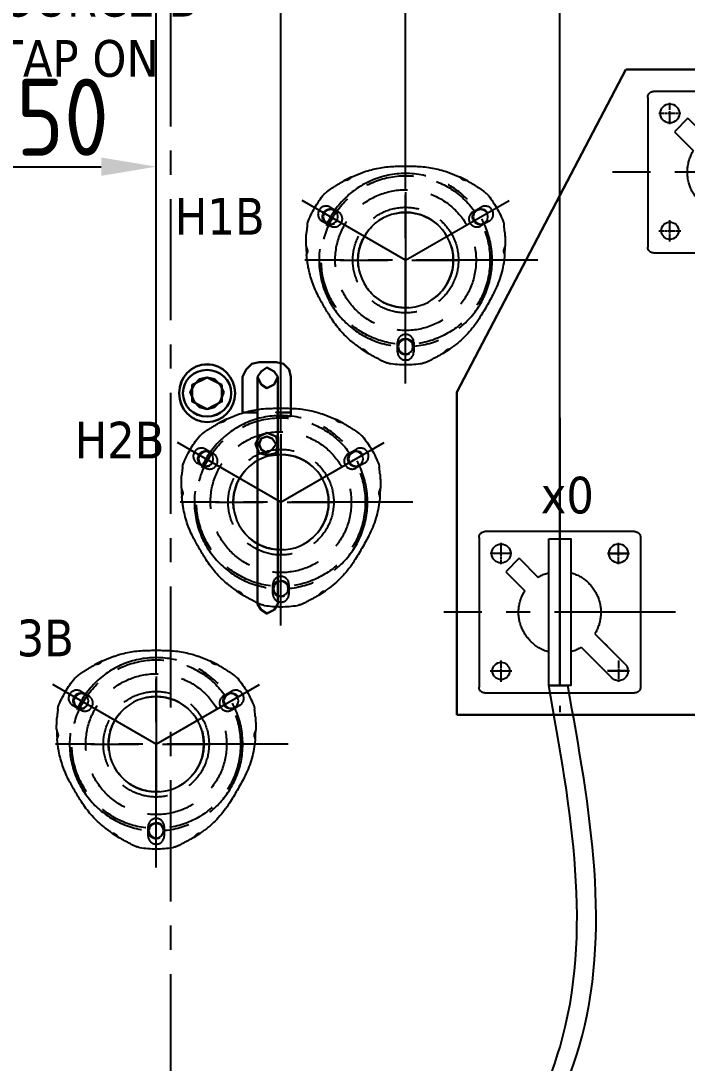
# Model space of a CAD drawing. Header units: millimetres. Extents: x 128333 to 138423, y -158939 to -152492.
# Drawn here: x 130343 to 130797, y -154949 to -154238 of the extents above; entities that cross this region are included whole.
import ezdxf

# ---------------------------------------------------------------- set-up
doc = ezdxf.new("R2010")
doc.units = ezdxf.units.MM
doc.header["$LTSCALE"] = 13
for name, pattern in [('CENTER', [50.8, 31.75, -6.35, 6.35, -6.35]), ('CENTERX2', [101.6, 63.5, -12.7, 12.7, -12.7]), ('DASHED', [0.75, 0.5, -0.25])]:
    doc.linetypes.add(name, pattern=pattern)
doc.layers.get('0').update_dxf_attribs({"color": 1, "linetype": 'CENTER'})
for name, color, linetype in [('1', 4, 'Continuous'), ('2细线层', 4, 'Continuous'), ('4虚线层', 6, 'DASHED'), ('粗实线', 4, 'Continuous')]:
    doc.layers.add(name, color=color, linetype=linetype)
doc.layers.add('标注、文本', color=3, linetype='Continuous', lineweight=25)
doc.styles.get("Standard").update_dxf_attribs({"font": 'gbenor.shx', "bigfont": 'gbcbig.shx'})
doc.styles.add('Tahoma$001', font='tahoma.ttf', dxfattribs={"height": 2.159784})
doc.dimstyles.new('郁文书', dxfattribs={"dimscale": 15, "dimtxt": 3.5, "dimasz": 2.5, "dimexe": 1.5, "dimexo": 0, "dimgap": 0.5, "dimtad": 1, "dimtoh": 1, "dimtxsty": 'Standard', "dimcen": 2.5, "dimclrd": 3, "dimclre": 3, "dimclrt": 2, "dimadec": 0, "dimazin": 0, "dimtfac": 1, "dimtmove": 0, "dimatfit": 2, "dimfxl": 1, "dimarcsym": 0})

# ---------------------------------------------------------------- blocks, each defined once
blk = doc.blocks.new('A$C712F3155')
at = {"layer": '1', "color": 1, "linetype": 'CENTERX2', "lineweight": -3, "ltscale": 0.1}
for p, q in [((90, 0), (90, 156.99)), ((90, 130.33), (90, 35.46)), ((90, 84.09), (19.54, 124.77)), ((90, 84.09), (160.46, 124.77)), ((0, 84.09), (158.71, 84.09))]:
    blk.add_line(p, q, dxfattribs=at)
blk.add_circle((90, 84.09), 59, dxfattribs=at)
at = {"layer": '2细线层'}
for centre in [(38.9, 113.59), (141.1, 113.59), (90, 25.09)]:
    blk.add_circle(centre, 5, dxfattribs=at)
at = {"layer": '标注、文本'}
for centre in [(38.9, 113.59), (141.1, 113.59), (90, 25.09)]:
    blk.add_arc(centre, 5.5, 242.67153, 150.00001, dxfattribs=at)
at = {"layer": '粗实线'}
blk.add_circle((90, 84.09), 32.5, dxfattribs=at)
blk = doc.blocks.new('A$C03F92070')
at = {"layer": '4虚线层', "ltscale": 5}
for p, q in [((67.85, 40.24), (67.85, 116.01)), ((16.36, 107.57), (21.99, 104.32)), ((113.71, 104.32), (119.34, 107.57)), ((16.49, 94.79), (10.86, 98.04)), ((124.84, 98.04), (119.21, 94.79)), ((23.33, 71.49), (112.37, 71.49)), ((62.35, 8.86), (62.35, 15.36)), ((73.35, 15.36), (73.35, 8.86))]:
    blk.add_line(p, q, dxfattribs=at)
for radius in [57.5, 48, 36, 32.5]:
    blk.add_circle((67.85, 71.49), radius, dxfattribs=at)
at = {"layer": '4虚线层', "ltscale": 5, "extrusion": (0, 0, -1)}
for centre, radius, start, end in [((-62.34, 65.41), 70, 71.02185, 87.94531), ((-67.85, -88.03), 223.54, 87.94531, 92.05469), ((-73.35, 65.41), 70, 92.05469, 108.97815), ((-68.85, 46.49), 90, 64.92451, 71.02185), ((-66.85, 46.49), 90, 108.97815, 115.07549), ((-68.85, 46.49), 90, 55.4521, 61.38179), ((-66.85, 46.49), 90, 118.61821, 124.5479), ((-67.85, 71.49), 71.5, 20.96454, 39.03546), ((-68.85, 46.49), 90, 51.08313, 52.23427), ((-66.85, 46.49), 90, 127.76573, 128.91687), ((-67.85, 71.49), 71.5, 140.96454, 159.03546), ((-90, 83.12), 90, 7.76573, 8.91687), ((-45.7, 83.12), 90, 171.08313, 172.23427), ((-90, 83.12), 90, 358.61821, 4.5479), ((-45.7, 83.12), 90, 175.4521, 181.38179), ((-90, 83.12), 90, 349.46719, 355.07549), ((-65.57, 80.82), 70, 186.60228, 207.21776), ((-45.7, 83.12), 90, 184.92451, 186.60228), ((-70.33, 79.46), 70, 331.9245, 349.46719), ((-205.81, 151.73), 223.54, 327.65027, 331.9245), ((70.97, 151.05), 223.54, 207.21776, 212.35682), ((-76.09, 69.57), 70, 310.17076, 327.65027), ((-58.73, 68.87), 70, 212.35682, 233.02623), ((-89, 84.85), 90, 304.92451, 310.17076), ((-89, 84.85), 90, 295.4521, 301.38179), ((-46.7, 84.85), 90, 238.61821, 244.5479), ((-46.7, 84.85), 90, 233.02623, 235.07549), ((-89, 84.85), 90, 291.08313, 292.23427), ((-67.85, 71.49), 71.5, 260.96454, 279.03546), ((-46.7, 84.85), 90, 247.76573, 248.91687)]:
    blk.add_arc(centre, radius, start, end, dxfattribs=at)
at = {"layer": '4虚线层', "ltscale": 5}
for centre, start, end in [((13.61, 102.81), 60, 240), ((122.09, 102.81), 300, 120), ((19.24, 99.56), 240, 60), ((116.46, 99.56), 120, 300), ((67.85, 15.36), 0, 180), ((67.85, 8.86), 180, 0)]:
    blk.add_arc(centre, 5.5, start, end, dxfattribs=at)
for points, knots in [([(30.89, 128.1), (30.89, 128.1), (30.88, 128.1), (30.83, 128.07), (30.76, 128.04), (30.57, 127.95), (30.45, 127.89), (30.18, 127.77), (30.03, 127.69), (29.7, 127.53), (29.52, 127.45), (29.16, 127.27), (28.96, 127.17), (28.58, 126.98), (28.39, 126.89), (27.99, 126.69), (27.8, 126.59), (27.42, 126.39), (27.24, 126.3), (26.87, 126.11), (26.7, 126.02), (26.39, 125.85), (26.24, 125.77), (25.98, 125.63), (25.87, 125.57), (25.69, 125.47), (25.63, 125.44), (25.58, 125.41), (25.57, 125.4), (25.57, 125.4), (25.57, 125.4), (25.57, 125.4)], [0, 0, 0, 0, 0.043819, 0.043819, 0.119878, 0.119878, 0.195937, 0.195937, 0.271996, 0.271996, 0.348055, 0.348055, 0.424114, 0.424114, 0.500173, 0.500173, 0.576231, 0.576231, 0.65229, 0.65229, 0.728349, 0.728349, 0.804408, 0.804408, 0.880467, 0.880467, 0.956526, 0.956526, 0.994556, 0.994556, 1, 1, 1, 1]), ([(30.71, 128.01), (30.65, 127.99), (30.59, 127.94), (30.48, 127.84), (30.42, 127.77), (30.3, 127.62), (30.24, 127.54), (30.11, 127.35), (30.04, 127.25), (29.89, 127.05), (29.81, 126.95), (29.62, 126.74), (29.51, 126.65), (29.29, 126.47), (29.16, 126.4), (28.9, 126.26), (28.77, 126.2), (28.36, 126.06), (28.08, 125.99), (27.53, 125.87), (27.26, 125.83), (26.87, 125.76), (26.75, 125.74), (26.5, 125.7), (26.38, 125.67), (26.05, 125.61), (25.85, 125.56), (25.74, 125.5)], [0, 0, 0, 0, 0.0625, 0.0625, 0.125, 0.125, 0.1875, 0.1875, 0.25, 0.25, 0.3125, 0.3125, 0.375, 0.375, 0.4375, 0.4375, 0.5, 0.5, 0.625, 0.625, 0.75, 0.75, 0.8125, 0.8125, 0.875, 0.875, 1, 1, 1, 1]), ([(110.13, 125.4), (110.13, 125.4), (110.13, 125.4), (110.13, 125.4), (110.12, 125.41), (110.07, 125.44), (110.01, 125.47), (109.83, 125.57), (109.72, 125.63), (109.46, 125.77), (109.31, 125.85), (108.99, 126.02), (108.81, 126.11), (108.45, 126.3), (108.26, 126.4), (107.88, 126.6), (107.68, 126.7), (107.29, 126.9), (107.1, 127), (106.72, 127.18), (106.53, 127.28), (106.16, 127.46), (105.99, 127.54), (105.66, 127.7), (105.51, 127.77), (105.24, 127.9), (105.12, 127.95), (104.94, 128.04), (104.87, 128.07), (104.82, 128.09), (104.81, 128.1), (104.8, 128.1), (104.8, 128.1), (104.8, 128.1)], [0, 0, 0, 0, 0.005743, 0.005743, 0.043766, 0.043766, 0.119813, 0.119813, 0.195859, 0.195859, 0.271906, 0.271906, 0.347952, 0.347952, 0.423999, 0.423999, 0.500046, 0.500046, 0.576092, 0.576092, 0.652139, 0.652139, 0.728185, 0.728185, 0.804232, 0.804232, 0.880279, 0.880279, 0.956325, 0.956325, 0.994349, 0.994349, 1, 1, 1, 1]), ([(109.96, 125.5), (109.9, 125.53), (109.83, 125.55), (109.65, 125.6), (109.54, 125.63), (109.21, 125.7), (108.96, 125.74), (108.44, 125.83), (108.17, 125.87), (107.63, 125.99), (107.34, 126.06), (106.94, 126.2), (106.8, 126.26), (106.54, 126.39), (106.42, 126.47), (106.19, 126.64), (106.08, 126.74), (105.9, 126.94), (105.81, 127.05), (105.66, 127.25), (105.59, 127.35), (105.46, 127.53), (105.39, 127.62), (105.28, 127.77), (105.22, 127.84), (105.11, 127.94), (105.05, 127.99), (104.99, 128.01)], [0, 0, 0, 0, 0.0625, 0.0625, 0.125, 0.125, 0.25, 0.25, 0.375, 0.375, 0.5, 0.5, 0.5625, 0.5625, 0.625, 0.625, 0.6875, 0.6875, 0.75, 0.75, 0.8125, 0.8125, 0.875, 0.875, 0.9375, 0.9375, 1, 1, 1, 1]), ([(13.95, 117.81), (13.92, 117.79), (13.88, 117.76), (13.82, 117.71), (13.77, 117.67), (13.74, 117.65), (13.73, 117.64)], [0, 0, 0, 0, 0.272943, 0.542517, 0.809704, 1, 1, 1, 1]), ([(14.22, 118.02), (14.2, 118), (14.15, 117.96), (14.08, 117.91), (14.01, 117.86), (13.97, 117.82), (13.95, 117.81)], [0, 0, 0, 0, 0.251777, 0.501943, 0.751136, 1, 1, 1, 1]), ([(14.55, 118.27), (14.52, 118.25), (14.46, 118.2), (14.38, 118.14), (14.3, 118.08), (14.25, 118.04), (14.22, 118.02)], [0, 0, 0, 0, 0.251749, 0.501948, 0.751171, 1, 1, 1, 1]), ([(15.74, 119.15), (15.69, 119.12), (15.59, 119.05), (15.45, 118.94), (15.32, 118.84), (15.18, 118.74), (15.05, 118.65), (14.92, 118.55), (14.8, 118.45), (14.67, 118.36), (14.59, 118.3), (14.55, 118.27)], [0, 0, 0, 0, 0.114473, 0.22719, 0.338528, 0.448878, 0.558641, 0.668227, 0.778044, 0.888502, 1, 1, 1, 1]), ([(17.82, 120.63), (17.81, 120.62), (17.74, 120.57), (17.58, 120.46), (17.28, 120.26), (16.94, 120.02), (16.6, 119.78), (16.29, 119.55), (16.01, 119.35), (15.83, 119.22), (15.74, 119.15)], [0, 0, 0, 0, 0.026865, 0.187364, 0.351072, 0.511786, 0.674931, 0.783277, 0.891149, 1, 1, 1, 1]), ([(119.96, 119.15), (119.92, 119.19), (119.82, 119.25), (119.69, 119.35), (119.55, 119.45), (119.41, 119.55), (119.28, 119.65), (119.06, 119.81), (118.76, 120.02), (118.42, 120.26), (118.12, 120.46), (117.96, 120.57), (117.89, 120.62), (117.88, 120.63)], [0, 0, 0, 0, 0.05466, 0.108896, 0.162888, 0.216817, 0.270864, 0.325211, 0.488741, 0.649833, 0.813717, 0.974388, 1, 1, 1, 1]), ([(121.15, 118.27), (121.11, 118.3), (121.03, 118.36), (120.9, 118.45), (120.78, 118.55), (120.65, 118.65), (120.52, 118.74), (120.38, 118.84), (120.25, 118.94), (120.1, 119.05), (120.01, 119.12), (119.96, 119.15)], [0, 0, 0, 0, 0.111498, 0.221956, 0.331773, 0.441359, 0.551122, 0.661472, 0.77281, 0.885527, 1, 1, 1, 1]), ([(121.48, 118.02), (121.45, 118.04), (121.4, 118.08), (121.32, 118.14), (121.23, 118.2), (121.18, 118.25), (121.15, 118.27)], [0, 0, 0, 0, 0.248829, 0.498052, 0.748251, 1, 1, 1, 1]), ([(121.75, 117.81), (121.73, 117.82), (121.69, 117.86), (121.62, 117.91), (121.55, 117.96), (121.5, 118), (121.48, 118.02)], [0, 0, 0, 0, 0.248864, 0.498057, 0.748223, 1, 1, 1, 1]), ([(121.97, 117.64), (121.96, 117.65), (121.93, 117.67), (121.88, 117.71), (121.82, 117.76), (121.78, 117.79), (121.75, 117.81)], [0, 0, 0, 0, 0.190293, 0.457482, 0.727057, 1, 1, 1, 1]), ([(0.52, 92.79), (0.51, 92.73), (0.5, 92.62), (0.48, 92.45), (0.46, 92.28), (0.45, 92.11), (0.43, 91.95), (0.4, 91.68), (0.37, 91.32), (0.33, 90.9), (0.3, 90.54), (0.29, 90.34), (0.28, 90.26), (0.28, 90.25)], [0, 0, 0, 0, 0.05466, 0.108897, 0.162889, 0.216817, 0.270864, 0.325211, 0.488741, 0.649833, 0.813717, 0.974388, 1, 1, 1, 1]), ([(0.69, 94.25), (0.68, 94.21), (0.67, 94.11), (0.65, 93.95), (0.63, 93.8), (0.61, 93.64), (0.59, 93.47), (0.57, 93.31), (0.55, 93.14), (0.53, 92.96), (0.52, 92.85), (0.52, 92.79)], [0, 0, 0, 0, 0.111498, 0.221956, 0.331773, 0.441359, 0.551122, 0.661472, 0.77281, 0.885527, 1, 1, 1, 1]), ([(0.74, 94.67), (0.73, 94.63), (0.73, 94.57), (0.71, 94.47), (0.7, 94.36), (0.69, 94.29), (0.69, 94.25)], [0, 0, 0, 0, 0.248829, 0.498052, 0.748251, 1, 1, 1, 1]), ([(0.82, 95.29), (0.82, 95.27), (0.81, 95.24), (0.81, 95.17), (0.8, 95.1), (0.79, 95.04), (0.78, 95.01)], [0, 0, 0, 0, 0.190297, 0.457484, 0.727058, 1, 1, 1, 1]), ([(134.92, 95.01), (134.91, 95.04), (134.9, 95.1), (134.89, 95.17), (134.89, 95.24), (134.88, 95.27), (134.88, 95.29)], [0, 0, 0, 0, 0.272943, 0.542517, 0.809704, 1, 1, 1, 1]), ([(134.96, 94.67), (134.96, 94.7), (134.95, 94.76), (134.94, 94.85), (134.93, 94.93), (134.92, 94.98), (134.92, 95.01)], [0, 0, 0, 0, 0.251777, 0.501943, 0.751136, 1, 1, 1, 1]), ([(135.01, 94.25), (135.01, 94.29), (135, 94.36), (134.99, 94.47), (134.97, 94.57), (134.96, 94.63), (134.96, 94.67)], [0, 0, 0, 0, 0.251749, 0.501948, 0.751171, 1, 1, 1, 1]), ([(135.18, 92.79), (135.18, 92.85), (135.16, 92.96), (135.15, 93.14), (135.13, 93.31), (135.11, 93.47), (135.09, 93.64), (135.07, 93.8), (135.05, 93.95), (135.03, 94.11), (135.02, 94.21), (135.01, 94.25)], [0, 0, 0, 0, 0.114473, 0.22719, 0.338528, 0.448878, 0.558641, 0.668227, 0.778044, 0.888502, 1, 1, 1, 1]), ([(135.42, 90.25), (135.42, 90.26), (135.41, 90.34), (135.4, 90.54), (135.37, 90.9), (135.33, 91.31), (135.29, 91.73), (135.25, 92.11), (135.22, 92.45), (135.2, 92.67), (135.18, 92.79)], [0, 0, 0, 0, 0.026865, 0.187364, 0.351073, 0.511786, 0.674931, 0.783277, 0.891149, 1, 1, 1, 1]), ([(0.02, 81.15), (0.02, 81.15), (0.02, 81.15), (0.02, 81.15), (0.02, 81.14), (0.02, 81.08), (0.02, 81.01), (0.02, 80.81), (0.03, 80.68), (0.04, 80.38), (0.04, 80.21), (0.05, 79.85), (0.06, 79.65), (0.08, 79.24), (0.09, 79.03), (0.11, 78.6), (0.12, 78.38), (0.14, 77.94), (0.16, 77.72), (0.18, 77.3), (0.2, 77.09), (0.23, 76.68), (0.24, 76.49), (0.27, 76.13), (0.28, 75.96), (0.3, 75.67), (0.32, 75.54), (0.33, 75.33), (0.34, 75.26), (0.34, 75.2), (0.35, 75.19), (0.35, 75.19), (0.35, 75.19), (0.35, 75.19)], [0, 0, 0, 0, 0.005743, 0.005743, 0.043766, 0.043766, 0.119813, 0.119813, 0.195859, 0.195859, 0.271906, 0.271906, 0.347952, 0.347952, 0.423999, 0.423999, 0.500046, 0.500046, 0.576092, 0.576092, 0.652139, 0.652139, 0.728185, 0.728185, 0.804232, 0.804232, 0.880279, 0.880279, 0.956325, 0.956325, 0.994349, 0.994349, 1, 1, 1, 1]), ([(0.02, 80.95), (0.02, 80.89), (0.04, 80.81), (0.08, 80.63), (0.12, 80.53), (0.22, 80.21), (0.31, 79.97), (0.5, 79.47), (0.59, 79.22), (0.76, 78.69), (0.85, 78.41), (0.92, 77.98), (0.94, 77.84), (0.96, 77.55), (0.95, 77.4), (0.91, 77.12), (0.88, 76.97), (0.8, 76.71), (0.75, 76.59), (0.65, 76.35), (0.6, 76.24), (0.51, 76.03), (0.47, 75.94), (0.39, 75.76), (0.37, 75.68), (0.33, 75.53), (0.32, 75.46), (0.33, 75.4)], [0, 0, 0, 0, 0.0625, 0.0625, 0.125, 0.125, 0.25, 0.25, 0.375, 0.375, 0.5, 0.5, 0.5625, 0.5625, 0.625, 0.625, 0.6875, 0.6875, 0.75, 0.75, 0.8125, 0.8125, 0.875, 0.875, 0.9375, 0.9375, 1, 1, 1, 1]), ([(135.37, 75.4), (135.38, 75.46), (135.37, 75.53), (135.33, 75.68), (135.31, 75.76), (135.23, 75.94), (135.19, 76.03), (135.1, 76.24), (135.04, 76.35), (134.95, 76.58), (134.9, 76.71), (134.82, 76.97), (134.79, 77.11), (134.75, 77.4), (134.74, 77.54), (134.76, 77.83), (134.78, 77.98), (134.85, 78.4), (134.93, 78.68), (135.11, 79.21), (135.2, 79.47), (135.34, 79.84), (135.38, 79.96), (135.47, 80.2), (135.51, 80.31), (135.62, 80.63), (135.68, 80.83), (135.68, 80.95)], [0, 0, 0, 0, 0.0625, 0.0625, 0.125, 0.125, 0.1875, 0.1875, 0.25, 0.25, 0.3125, 0.3125, 0.375, 0.375, 0.4375, 0.4375, 0.5, 0.5, 0.625, 0.625, 0.75, 0.75, 0.8125, 0.8125, 0.875, 0.875, 1, 1, 1, 1]), ([(135.35, 75.19), (135.35, 75.19), (135.35, 75.2), (135.36, 75.26), (135.37, 75.34), (135.38, 75.54), (135.4, 75.67), (135.42, 75.97), (135.43, 76.14), (135.46, 76.51), (135.48, 76.7), (135.5, 77.11), (135.52, 77.32), (135.54, 77.75), (135.56, 77.97), (135.58, 78.41), (135.59, 78.62), (135.61, 79.05), (135.62, 79.26), (135.64, 79.67), (135.65, 79.86), (135.66, 80.22), (135.66, 80.39), (135.67, 80.68), (135.67, 80.81), (135.68, 81.01), (135.68, 81.08), (135.68, 81.14), (135.68, 81.15), (135.68, 81.15), (135.68, 81.15), (135.68, 81.15)], [0, 0, 0, 0, 0.043819, 0.043819, 0.119878, 0.119878, 0.195937, 0.195937, 0.271996, 0.271996, 0.348055, 0.348055, 0.424114, 0.424114, 0.500173, 0.500173, 0.576232, 0.576232, 0.65229, 0.65229, 0.728349, 0.728349, 0.804408, 0.804408, 0.880467, 0.880467, 0.956526, 0.956526, 0.994556, 0.994556, 1, 1, 1, 1]), ([(37.3, 11.18), (37.3, 11.18), (37.31, 11.17), (37.36, 11.14), (37.42, 11.09), (37.59, 10.98), (37.7, 10.9), (37.95, 10.73), (38.09, 10.63), (38.39, 10.43), (38.55, 10.32), (38.89, 10.09), (39.07, 9.97), (39.42, 9.73), (39.61, 9.61), (39.98, 9.37), (40.16, 9.26), (40.51, 9.03), (40.69, 8.91), (41.04, 8.69), (41.2, 8.59), (41.51, 8.4), (41.65, 8.31), (41.9, 8.16), (42.01, 8.09), (42.18, 7.99), (42.24, 7.95), (42.29, 7.92), (42.3, 7.91), (42.3, 7.91), (42.3, 7.91), (42.3, 7.91)], [0, 0, 0, 0, 0.043819, 0.043819, 0.119878, 0.119878, 0.195937, 0.195937, 0.271996, 0.271996, 0.348055, 0.348055, 0.424114, 0.424114, 0.500173, 0.500173, 0.576231, 0.576231, 0.65229, 0.65229, 0.728349, 0.728349, 0.804408, 0.804408, 0.880467, 0.880467, 0.956526, 0.956526, 0.994556, 0.994556, 1, 1, 1, 1]), ([(37.47, 11.06), (37.52, 11.02), (37.59, 11), (37.73, 10.95), (37.82, 10.93), (38.01, 10.91), (38.11, 10.9), (38.34, 10.88), (38.46, 10.87), (38.71, 10.83), (38.85, 10.81), (39.11, 10.75), (39.25, 10.71), (39.52, 10.6), (39.64, 10.53), (39.89, 10.37), (40.01, 10.29), (40.34, 10.01), (40.54, 9.8), (40.91, 9.38), (41.09, 9.17), (41.34, 8.87), (41.42, 8.77), (41.58, 8.58), (41.66, 8.48), (41.88, 8.23), (42.02, 8.08), (42.13, 8.02)], [0, 0, 0, 0, 0.0625, 0.0625, 0.125, 0.125, 0.1875, 0.1875, 0.25, 0.25, 0.3125, 0.3125, 0.375, 0.375, 0.4375, 0.4375, 0.5, 0.5, 0.625, 0.625, 0.75, 0.75, 0.8125, 0.8125, 0.875, 0.875, 1, 1, 1, 1]), ([(93.4, 7.91), (93.4, 7.91), (93.4, 7.91), (93.4, 7.91), (93.41, 7.92), (93.46, 7.95), (93.52, 7.99), (93.69, 8.09), (93.8, 8.16), (94.06, 8.32), (94.2, 8.4), (94.51, 8.6), (94.68, 8.7), (95.02, 8.92), (95.2, 9.04), (95.56, 9.27), (95.75, 9.39), (96.12, 9.63), (96.3, 9.75), (96.65, 9.98), (96.83, 10.1), (97.16, 10.33), (97.32, 10.43), (97.62, 10.64), (97.76, 10.73), (98.01, 10.9), (98.11, 10.98), (98.28, 11.1), (98.34, 11.14), (98.39, 11.17), (98.4, 11.18), (98.4, 11.18), (98.4, 11.18), (98.4, 11.18)], [0, 0, 0, 0, 0.005743, 0.005743, 0.043766, 0.043766, 0.119813, 0.119813, 0.195859, 0.195859, 0.271906, 0.271906, 0.347952, 0.347952, 0.423999, 0.423999, 0.500046, 0.500046, 0.576092, 0.576092, 0.652139, 0.652139, 0.728185, 0.728185, 0.804232, 0.804232, 0.880279, 0.880279, 0.956325, 0.956325, 0.994349, 0.994349, 1, 1, 1, 1]), ([(93.57, 8.02), (93.62, 8.05), (93.68, 8.1), (93.82, 8.23), (93.89, 8.31), (94.11, 8.56), (94.27, 8.76), (94.61, 9.17), (94.79, 9.38), (95.16, 9.79), (95.36, 10), (95.69, 10.28), (95.8, 10.37), (96.05, 10.53), (96.18, 10.6), (96.44, 10.71), (96.58, 10.75), (96.85, 10.81), (96.98, 10.83), (97.24, 10.87), (97.36, 10.88), (97.58, 10.9), (97.69, 10.91), (97.88, 10.93), (97.96, 10.95), (98.11, 11), (98.18, 11.02), (98.23, 11.06)], [0, 0, 0, 0, 0.0625, 0.0625, 0.125, 0.125, 0.25, 0.25, 0.375, 0.375, 0.5, 0.5, 0.5625, 0.5625, 0.625, 0.625, 0.6875, 0.6875, 0.75, 0.75, 0.8125, 0.8125, 0.875, 0.875, 0.9375, 0.9375, 1, 1, 1, 1]), ([(50.31, 3.59), (50.32, 3.59), (50.4, 3.55), (50.57, 3.46), (50.9, 3.31), (51.28, 3.14), (51.66, 2.96), (52.01, 2.8), (52.32, 2.67), (52.52, 2.57), (52.63, 2.53)], [0, 0, 0, 0, 0.026866, 0.187364, 0.351073, 0.511786, 0.674931, 0.783277, 0.891149, 1, 1, 1, 1]), ([(52.63, 2.53), (52.68, 2.5), (52.79, 2.46), (52.95, 2.39), (53.11, 2.32), (53.26, 2.25), (53.41, 2.19), (53.56, 2.12), (53.7, 2.06), (53.85, 2), (53.94, 1.96), (53.98, 1.94)], [0, 0, 0, 0, 0.114473, 0.22719, 0.338528, 0.448878, 0.558641, 0.668227, 0.778044, 0.888502, 1, 1, 1, 1]), ([(53.98, 1.94), (54.02, 1.93), (54.09, 1.9), (54.18, 1.86), (54.28, 1.82), (54.34, 1.79), (54.37, 1.78)], [0, 0, 0, 0, 0.251749, 0.501948, 0.751171, 1, 1, 1, 1]), ([(54.37, 1.78), (54.4, 1.77), (54.45, 1.74), (54.54, 1.71), (54.61, 1.68), (54.66, 1.66), (54.69, 1.65)], [0, 0, 0, 0, 0.251777, 0.501943, 0.751136, 1, 1, 1, 1]), ([(54.69, 1.65), (54.71, 1.64), (54.77, 1.61), (54.84, 1.58), (54.9, 1.56), (54.93, 1.55), (54.94, 1.54)], [0, 0, 0, 0, 0.272943, 0.542518, 0.809705, 1, 1, 1, 1]), ([(80.76, 1.54), (80.77, 1.55), (80.8, 1.56), (80.86, 1.58), (80.93, 1.61), (80.99, 1.64), (81.01, 1.65)], [0, 0, 0, 0, 0.190295, 0.457482, 0.727057, 1, 1, 1, 1]), ([(81.01, 1.65), (81.04, 1.66), (81.08, 1.68), (81.16, 1.71), (81.25, 1.74), (81.3, 1.77), (81.33, 1.78)], [0, 0, 0, 0, 0.248864, 0.498057, 0.748223, 1, 1, 1, 1]), ([(81.33, 1.78), (81.36, 1.79), (81.42, 1.82), (81.52, 1.86), (81.61, 1.9), (81.68, 1.93), (81.72, 1.94)], [0, 0, 0, 0, 0.248829, 0.498052, 0.748251, 1, 1, 1, 1]), ([(81.72, 1.94), (81.76, 1.96), (81.85, 2), (82, 2.06), (82.14, 2.12), (82.29, 2.19), (82.44, 2.25), (82.59, 2.32), (82.75, 2.39), (82.91, 2.46), (83.02, 2.5), (83.07, 2.53)], [0, 0, 0, 0, 0.111498, 0.221956, 0.331773, 0.441359, 0.551122, 0.661472, 0.77281, 0.885527, 1, 1, 1, 1]), ([(83.07, 2.53), (83.12, 2.55), (83.23, 2.6), (83.38, 2.67), (83.54, 2.73), (83.69, 2.8), (83.84, 2.87), (84.09, 2.98), (84.42, 3.14), (84.8, 3.31), (85.13, 3.46), (85.3, 3.55), (85.38, 3.58), (85.39, 3.59)], [0, 0, 0, 0, 0.05466, 0.108897, 0.162889, 0.216817, 0.270864, 0.325211, 0.488741, 0.649834, 0.813718, 0.974389, 1, 1, 1, 1])]:
    blk.add_open_spline(points, degree=3, knots=knots, dxfattribs=at)
blk.add_open_spline([(0.82, 95.28), (0.81, 95.2), (0.82, 95.09), (0.84, 94.95)], degree=3, dxfattribs=at)
blk = doc.blocks.new('A$C1B182C69')
at = {"layer": '1', "color": 1, "linetype": 'CENTERX2', "lineweight": -3, "ltscale": 0.1}
for p, q in [((79.01, 136.41), (79.01, 0)), ((158.03, 68.21), (0, 68.21))]:
    blk.add_line(p, q, dxfattribs=at)
at = {"layer": '2细线层'}
for points in [[(24.06, 119.17), (24.06, 119.75), (24.15, 120.24), (24.35, 120.73), (24.54, 121.21), (24.84, 121.6), (25.23, 121.99), (25.62, 122.38), (26.01, 122.68), (26.49, 122.87), (26.98, 123.07), (27.47, 123.16), (28.05, 123.16)], [(130.07, 123.16), (28.05, 123.16)], [(130.07, 123.16), (130.66, 123.16), (131.15, 123.07), (131.63, 122.87), (132.12, 122.68), (132.51, 122.38), (132.9, 121.99), (133.29, 121.6), (133.58, 121.21), (133.78, 120.73), (133.97, 120.24), (134.07, 119.75), (134.07, 119.17)], [(24.06, 119.17), (24.06, 17.15)], [(39.06, 114.59), (39.06, 115.46)], [(39.06, 114.1), (39.06, 114.3)], [(39.06, 112.54), (39.06, 113.81)], [(119.06, 114.59), (119.06, 115.46)], [(119.06, 114.59), (119.06, 115.46)], [(119.06, 114.1), (119.06, 114.3)], [(119.06, 114.1), (119.06, 114.3)], [(119.06, 112.64), (119.06, 113.81)], [(119.06, 112.64), (119.06, 113.81)], [(134.07, 119.17), (134.07, 17.15)], [(32.63, 108.16), (31.56, 108.16)], [(33.12, 108.16), (32.83, 108.16)], [(34.58, 108.16), (33.31, 108.16)], [(35.07, 108.16), (34.87, 108.16)], [(36.63, 108.16), (35.36, 108.16)], [(37.11, 108.16), (36.82, 108.16)], [(38.58, 108.16), (37.41, 108.16)], [(39.06, 108.16), (38.87, 108.16)], [(39.06, 112.05), (39.06, 112.35)], [(39.06, 110.59), (39.06, 111.86)], [(39.06, 110.11), (39.06, 110.3)], [(39.06, 108.55), (39.06, 109.81)], [(39.06, 108.06), (39.06, 108.35)], [(39.06, 106.6), (39.06, 107.86)], [(40.62, 108.16), (39.35, 108.16)], [(41.11, 108.16), (40.82, 108.16)], [(42.57, 108.16), (41.4, 108.16)], [(43.16, 108.16), (42.86, 108.16)], [(44.62, 108.16), (43.35, 108.16)], [(45.1, 108.16), (44.91, 108.16)], [(46.47, 108.16), (45.4, 108.16)], [(112.63, 108.16), (111.56, 108.16)], [(111.66, 108.16), (112.73, 108.16)], [(113.22, 108.16), (112.92, 108.16)], [(113.02, 108.16), (113.22, 108.16)], [(114.68, 108.16), (113.41, 108.16)], [(113.51, 108.16), (114.78, 108.16)], [(115.16, 108.16), (114.87, 108.16)], [(114.97, 108.16), (115.26, 108.16)], [(116.63, 108.16), (115.46, 108.16)], [(115.55, 108.16), (116.72, 108.16)], [(117.21, 108.16), (116.92, 108.16)], [(117.02, 108.16), (117.31, 108.16)], [(118.67, 108.16), (117.41, 108.16)], [(117.5, 108.16), (118.77, 108.16)], [(119.16, 108.16), (118.97, 108.16)], [(119.06, 112.05), (119.06, 112.35)], [(119.06, 112.05), (119.06, 112.35)], [(119.06, 110.59), (119.06, 111.86)], [(119.06, 110.59), (119.06, 111.86)], [(119.06, 110.11), (119.06, 110.3)], [(119.06, 110.11), (119.06, 110.3)], [(119.06, 108.55), (119.06, 109.81)], [(119.06, 108.55), (119.06, 109.81)], [(119.06, 108.06), (119.06, 108.35)], [(119.06, 108.06), (119.06, 108.35)], [(119.06, 108.16), (119.26, 108.16)], [(119.06, 106.6), (119.06, 107.86)], [(119.06, 106.6), (119.06, 107.86)], [(120.72, 108.16), (119.45, 108.16)], [(119.55, 108.16), (120.72, 108.16)], [(121.21, 108.16), (120.91, 108.16)], [(121.01, 108.16), (121.3, 108.16)], [(122.67, 108.16), (121.4, 108.16)], [(121.5, 108.16), (122.77, 108.16)], [(123.16, 108.16), (122.96, 108.16)], [(123.06, 108.16), (123.25, 108.16)], [(124.71, 108.16), (123.45, 108.16)], [(123.54, 108.16), (124.81, 108.16)], [(125.2, 108.16), (124.91, 108.16)], [(125.01, 108.16), (125.3, 108.16)], [(126.47, 108.16), (125.4, 108.16)], [(125.49, 108.16), (126.57, 108.16)], [(39.06, 106.11), (39.06, 106.31)], [(39.06, 104.55), (39.06, 105.82)], [(39.06, 104.06), (39.06, 104.36)], [(39.06, 102.6), (39.06, 103.77)], [(39.06, 102.02), (39.06, 102.31)], [(39.06, 100.95), (39.06, 101.82)], [(51.44, 104.94), (42.28, 95.68)], [(51.44, 104.94), (64.4, 91.98)], [(119.06, 106.11), (119.06, 106.31)], [(119.06, 106.11), (119.06, 106.31)], [(119.06, 104.55), (119.06, 105.82)], [(119.06, 104.55), (119.06, 105.82)], [(119.06, 104.06), (119.06, 104.36)], [(119.06, 104.06), (119.06, 104.36)], [(119.06, 102.6), (119.06, 103.87)], [(119.06, 102.6), (119.06, 103.87)], [(119.06, 102.12), (119.06, 102.31)], [(119.06, 102.12), (119.06, 102.31)], [(119.06, 100.95), (119.06, 101.82)], [(119.06, 100.95), (119.06, 101.82)], [(42.28, 95.68), (55.14, 82.82)], [(64.4, 91.98), (65.08, 92.47), (65.76, 92.76), (66.44, 93.15), (67.13, 93.54), (67.81, 93.83), (68.49, 94.12), (69.27, 94.42), (69.95, 94.71), (70.73, 94.9), (71.51, 95.1), (71.51, 95.1)], [(86.51, 95.2), (86.91, 95.1), (87.69, 94.81), (88.37, 94.61), (89.15, 94.32), (89.83, 94.03), (90.51, 93.74), (91.29, 93.35), (91.97, 93.05), (92.66, 92.66), (93.34, 92.27), (94.02, 91.88), (94.6, 91.49), (95.29, 91.01), (95.87, 90.52), (96.55, 90.03), (97.14, 89.55), (97.72, 89.06), (98.31, 88.57), (98.89, 87.99), (99.38, 87.4), (99.96, 86.82), (100.45, 86.23), (100.94, 85.65), (101.43, 85.06), (101.91, 84.38), (102.3, 83.8), (102.79, 83.11), (103.18, 82.43), (103.57, 81.75), (103.96, 81.07), (104.25, 80.39), (104.64, 79.7), (104.93, 79.02), (105.23, 78.24), (105.52, 77.56), (105.71, 76.78), (105.91, 76), (106.2, 75.32), (106.39, 74.54), (106.49, 73.76), (106.69, 72.98), (106.78, 72.2), (106.88, 71.42), (106.98, 70.64), (107.08, 69.86), (107.08, 69.08), (107.08, 68.3), (107.08, 67.52), (107.08, 66.74), (106.98, 65.96), (106.88, 65.18), (106.88, 64.41), (106.69, 63.72), (106.59, 62.94), (106.39, 62.16), (106.3, 61.38), (106.01, 60.6), (105.81, 59.92), (105.62, 59.14), (105.32, 58.36), (105.03, 57.68), (104.74, 57), (104.45, 56.22), (104.06, 55.54), (103.76, 54.86), (103.37, 54.17), (102.98, 53.49)], [(71.51, 41.14), (71.22, 41.21), (70.44, 41.51), (69.76, 41.7), (68.98, 41.99), (68.3, 42.29), (67.61, 42.58), (66.83, 42.97), (66.15, 43.26), (65.47, 43.65), (64.79, 44.04), (64.11, 44.43), (63.52, 44.92), (62.84, 45.31), (62.16, 45.79), (61.57, 46.28), (60.99, 46.77), (60.4, 47.26), (59.82, 47.74), (59.23, 48.33), (58.75, 48.91), (58.16, 49.5), (57.67, 50.08), (57.19, 50.67), (56.7, 51.25), (56.21, 51.93), (55.82, 52.52), (55.34, 53.2), (54.95, 53.88), (54.56, 54.56), (54.17, 55.25), (53.87, 55.93), (53.48, 56.61), (53.19, 57.39), (52.9, 58.07), (52.61, 58.75), (52.41, 59.53), (52.22, 60.31), (51.92, 60.99), (51.73, 61.77), (51.63, 62.55), (51.44, 63.33), (51.34, 64.11), (51.24, 64.89), (51.15, 65.67), (51.05, 66.45), (51.05, 67.23), (51.05, 68.01), (51.05, 68.79), (51.05, 69.57), (51.15, 70.35), (51.15, 71.13), (51.24, 71.91), (51.44, 72.59), (51.54, 73.37), (51.73, 74.15), (51.83, 74.93), (52.02, 75.71), (52.31, 76.39), (52.51, 77.17), (52.8, 77.95), (53.09, 78.63), (53.39, 79.31), (53.68, 80.09), (54.07, 80.78), (54.36, 81.46), (54.75, 82.14), (55.14, 82.82)], [(102.98, 53.49), (123.74, 32.74)], [(93.73, 44.33), (93.05, 43.94), (92.36, 43.55), (91.68, 43.16), (91, 42.77), (90.32, 42.48), (89.54, 42.19), (88.86, 41.9), (88.08, 41.6), (87.39, 41.41), (86.61, 41.21), (86.51, 41.19)], [(93.73, 44.33), (114.58, 23.48)], [(109.71, 46.77), (113.22, 43.26)], [(100.55, 37.51), (106.01, 32.05)], [(39.06, 34.49), (39.06, 35.37)], [(39.06, 34), (39.06, 34.2)], [(39.06, 32.44), (39.06, 33.71)], [(39.06, 31.96), (39.06, 32.25)], [(39.06, 30.5), (39.06, 31.76)], [(39.06, 30.01), (39.06, 30.2)], [(39.06, 28.45), (39.06, 29.72)], [(123.74, 32.74), (124.23, 32.15), (124.71, 31.57), (125.01, 30.79), (125.3, 30.11), (125.49, 29.33), (125.59, 28.55), (125.59, 27.77), (125.49, 26.99), (125.4, 26.21), (125.1, 25.43), (124.71, 24.75), (124.23, 24.06), (123.74, 23.48), (123.16, 22.99), (122.47, 22.5), (121.79, 22.12), (121.01, 21.82), (120.23, 21.63), (119.45, 21.53), (118.67, 21.53), (117.89, 21.63), (117.11, 21.82), (116.33, 22.12), (115.65, 22.5), (115.07, 22.99), (114.39, 23.48)], [(119.06, 35.37), (119.06, 34.49)], [(119.06, 35.37), (119.06, 34.49)], [(119.06, 34.2), (119.06, 34)], [(119.06, 34.2), (119.06, 34)], [(119.06, 33.71), (119.06, 32.44)], [(119.06, 33.71), (119.06, 32.44)], [(119.06, 32.25), (119.06, 31.96)], [(119.06, 32.25), (119.06, 31.96)], [(119.06, 31.76), (119.06, 30.5)], [(119.06, 31.76), (119.06, 30.5)], [(119.06, 30.2), (119.06, 30.01)], [(119.06, 30.2), (119.06, 30.01)], [(119.06, 29.72), (119.06, 28.45)], [(119.06, 29.72), (119.06, 28.45)], [(32.63, 28.06), (31.56, 28.06)], [(33.12, 28.06), (32.83, 28.06)], [(34.58, 28.06), (33.31, 28.06)], [(35.07, 28.06), (34.87, 28.06)], [(36.63, 28.06), (35.36, 28.06)], [(37.11, 28.06), (36.82, 28.06)], [(38.58, 28.06), (37.41, 28.06)], [(39.06, 28.06), (38.87, 28.06)], [(39.06, 27.96), (39.06, 28.25)], [(39.06, 26.5), (39.06, 27.77)], [(39.06, 26.01), (39.06, 26.21)], [(39.06, 24.45), (39.06, 25.72)], [(39.06, 23.97), (39.06, 24.26)], [(39.06, 22.5), (39.06, 23.77)], [(39.06, 22.02), (39.06, 22.21)], [(39.06, 20.85), (39.06, 21.73)], [(40.62, 28.06), (39.35, 28.06)], [(41.11, 28.06), (40.82, 28.06)], [(42.57, 28.06), (41.4, 28.06)], [(43.16, 28.06), (42.86, 28.06)], [(44.62, 28.06), (43.35, 28.06)], [(45.1, 28.06), (44.91, 28.06)], [(46.47, 28.06), (45.4, 28.06)], [(112.63, 28.16), (111.56, 28.16)], [(111.66, 28.16), (112.73, 28.16)], [(113.22, 28.16), (112.92, 28.16)], [(113.02, 28.16), (113.22, 28.16)], [(114.68, 28.16), (113.41, 28.16)], [(113.51, 28.16), (114.78, 28.16)], [(115.16, 28.16), (114.87, 28.16)], [(114.97, 28.16), (115.26, 28.16)], [(116.63, 28.16), (115.46, 28.16)], [(115.55, 28.16), (116.72, 28.16)], [(117.21, 28.16), (116.92, 28.16)], [(117.02, 28.16), (117.31, 28.16)], [(118.67, 28.16), (117.41, 28.16)], [(117.5, 28.16), (118.77, 28.16)], [(119.16, 28.16), (118.97, 28.16)], [(119.06, 28.16), (118.97, 28.06)], [(119.06, 28.25), (119.06, 27.96)], [(119.06, 28.25), (119.06, 27.96)], [(119.06, 28.16), (119.26, 28.16)], [(119.06, 27.77), (119.06, 26.5)], [(119.06, 27.77), (119.06, 26.5)], [(119.06, 26.21), (119.06, 26.01)], [(119.06, 26.21), (119.06, 26.01)], [(119.06, 25.72), (119.06, 24.45)], [(119.06, 25.72), (119.06, 24.45)], [(119.06, 24.26), (119.06, 23.97)], [(119.06, 24.26), (119.06, 23.97)], [(119.06, 23.77), (119.06, 22.5)], [(119.06, 23.77), (119.06, 22.5)], [(119.06, 22.21), (119.06, 22.02)], [(119.06, 22.21), (119.06, 22.02)], [(119.06, 21.73), (119.06, 20.85)], [(119.06, 21.73), (119.06, 20.85)], [(120.72, 28.16), (119.45, 28.16)], [(119.55, 28.16), (120.72, 28.16)], [(121.21, 28.16), (120.91, 28.16)], [(121.01, 28.16), (121.3, 28.16)], [(122.67, 28.16), (121.4, 28.16)], [(121.5, 28.16), (122.77, 28.16)], [(123.16, 28.16), (122.96, 28.16)], [(123.06, 28.16), (123.25, 28.16)], [(124.71, 28.16), (123.45, 28.16)], [(123.54, 28.16), (124.81, 28.16)], [(125.2, 28.16), (124.91, 28.16)], [(125.01, 28.16), (125.3, 28.16)], [(126.47, 28.16), (125.4, 28.16)], [(125.49, 28.16), (126.57, 28.16)], [(28.05, 13.15), (27.47, 13.15), (26.98, 13.25), (26.49, 13.44), (26.01, 13.64), (25.62, 13.93), (25.23, 14.32), (24.84, 14.71), (24.54, 15.1), (24.35, 15.59), (24.15, 16.07), (24.06, 16.56), (24.06, 17.15)], [(134.07, 17.15), (134.07, 16.56), (133.97, 16.07), (133.78, 15.59), (133.58, 15.1), (133.29, 14.71), (132.9, 14.32), (132.51, 13.93), (132.12, 13.64), (131.63, 13.44), (131.15, 13.25), (130.66, 13.15), (130.07, 13.15)], [(28.05, 13.15), (130.07, 13.15)]]:
    blk.add_lwpolyline(points, dxfattribs=at)
for centre, radius in [((39.11, 108.21), 6.48), ((119.11, 108.3), 6.48), ((39.11, 28.21), 5.9)]:
    blk.add_circle(centre, radius, dxfattribs=at)
at = {"layer": '粗实线'}
blk.add_lwpolyline([(71.51, 118.21), (86.51, 118.21), (86.51, 18.21), (71.51, 18.21)], close=True, dxfattribs=at)
blk = doc.blocks.new('A$C3970166B')
at = {"layer": '标注、文本', "color": 4, "lineweight": 30}
for points in [[(20.32, 13.55), (18.63, 16.93), (16.09, 19.47), (12.7, 20.32), (9.31, 19.47), (6.77, 16.93), (5.08, 13.55), (6.77, 9.31), (9.31, 6.77), (12.7, 5.93), (16.09, 6.77), (18.63, 9.31)], [(19.47, 16.93), (12.7, 20.32), (5.93, 16.93), (5.93, 9.31), (12.7, 5.93), (19.47, 9.31)]]:
    blk.add_lwpolyline(points, close=True, dxfattribs=at)
for major_axis, ratio in [((0, 13.12), 0.967742), ((-11.01, 0), 0.961538)]:
    blk.add_ellipse((12.7, 13.12), major_axis=major_axis, ratio=ratio, start_param=0, end_param=6.283185, dxfattribs=at)
blk = doc.blocks.new('A$C33D96195')
at = {"layer": '标注、文本', "color": 4, "lineweight": 30}
for points in [[(54.61, 171.45), (49.53, 170.18), (45.72, 166.37), (43.18, 161.29)], [(54.61, 171.45), (66.04, 171.45)], [(76.2, 161.29), (74.93, 166.37), (71.12, 170.18), (66.04, 171.45)], [(67.31, 6.35), (67.31, 161.29), (64.77, 165.1), (59.69, 167.64), (55.88, 165.1), (53.34, 161.29), (55.88, 156.21), (59.69, 153.67), (64.77, 156.21), (67.31, 161.29)], [(53.34, 137.16), (43.18, 137.16), (43.18, 161.29)], [(53.34, 161.29), (53.34, 6.35)], [(76.2, 161.29), (76.2, 137.16), (66.04, 137.16), (76.2, 137.16), (76.2, 134.62), (66.04, 134.62)], [(53.34, 6.35), (55.88, 2.54), (59.69, 0), (64.77, 2.54), (67.31, 6.35)]]:
    blk.add_lwpolyline(points, dxfattribs=at)
for points in [[(30.48, 150.83), (27.94, 155.91), (24.13, 159.72), (19.05, 160.99), (13.97, 159.72), (10.16, 155.91), (7.62, 150.83), (10.16, 144.48), (13.97, 140.67), (19.05, 139.4), (24.13, 140.67), (27.94, 144.48)], [(29.21, 155.91), (19.05, 160.99), (8.89, 155.91), (8.89, 144.48), (19.05, 139.4), (29.21, 144.48)], [(67.31, 115.57), (66.04, 120.65), (59.69, 123.19), (54.61, 120.65), (52.07, 115.57), (54.61, 109.22), (59.69, 107.95), (66.04, 109.22)], [(66.04, 115.57), (63.5, 119.38), (59.69, 120.65), (55.88, 119.38), (54.61, 115.57), (55.88, 111.76), (59.69, 109.22), (63.5, 111.76)]]:
    blk.add_lwpolyline(points, close=True, dxfattribs=at)
for major_axis, ratio in [((0, 19.69), 0.967742), ((-16.51, 0), 0.961538)]:
    blk.add_ellipse((19.05, 150.2), major_axis=major_axis, ratio=ratio, start_param=0, end_param=6.283185, dxfattribs=at)
at = {"layer": '标注、文本', "xscale": 1.5, "yscale": 1.5, "zscale": 1.5}
blk.add_blockref('A$C3970166B', (0, 130.51), dxfattribs=at)
blk = doc.blocks.new('*D129')
at = {"layer": '1', "color": 3, "lineweight": -2}
for p, q in [((130285.21, -154370.86), (130285.21, -154315.18)), ((130435.21, -154658.46), (130435.21, -154315.18)), ((130322.71, -154337.68), (130397.71, -154337.68))]:
    blk.add_line(p, q, dxfattribs=at)
at = {"layer": '1', "color": 3, "lineweight": 30}
for points in [[(130322.71, -154331.43), (130322.71, -154343.93), (130285.21, -154337.68)], [(130397.71, -154331.43), (130397.71, -154343.93), (130435.21, -154337.68)]]:
    blk.add_solid(points, dxfattribs=at)
at = {"layer": 'Defpoints', "color": 0, "lineweight": 30}
for p in [(130435.21, -154337.68), (130285.21, -154370.86), (130435.21, -154658.46)]:
    blk.add_point(p, dxfattribs=at)
at = {"layer": '1', "color": 2, "insert": (130360.21, -154303.93), "char_height": 52.5, "attachment_point": 5}
blk.add_mtext('150', dxfattribs=at)
blk = doc.blocks.new('*D130')
at = {"layer": '1', "color": 3, "lineweight": -2}
for p, q in [((130435.21, -154384.02), (130435.21, -154097.23)), ((130520.21, -154496.91), (130520.21, -154097.23)), ((130397.71, -154119.73), (130360.21, -154119.73)), ((130435.21, -154119.73), (130520.21, -154119.73)), ((130557.71, -154119.73), (130595.21, -154119.73))]:
    blk.add_line(p, q, dxfattribs=at)
at = {"layer": '1', "color": 3, "lineweight": 30}
for points in [[(130397.71, -154113.48), (130397.71, -154125.98), (130435.21, -154119.73)], [(130557.71, -154113.48), (130557.71, -154125.98), (130520.21, -154119.73)]]:
    blk.add_solid(points, dxfattribs=at)
at = {"layer": 'Defpoints', "color": 0, "lineweight": 30}
for p in [(130520.21, -154119.73), (130435.21, -154384.02), (130520.21, -154496.91)]:
    blk.add_point(p, dxfattribs=at)
at = {"layer": '1', "color": 2, "insert": (130477.71, -154085.98), "char_height": 52.5, "attachment_point": 5}
blk.add_mtext('85', dxfattribs=at)
blk = doc.blocks.new('*D131')
at = {"layer": '1', "color": 3, "lineweight": -2}
for p, q in [((130520.21, -154435.66), (130520.21, -154193.15)), ((130605.21, -154328.46), (130605.21, -154193.15)), ((130482.71, -154215.65), (130445.21, -154215.65)), ((130520.21, -154215.65), (130605.21, -154215.65)), ((130642.71, -154215.65), (130680.21, -154215.65))]:
    blk.add_line(p, q, dxfattribs=at)
at = {"layer": '1', "color": 3, "lineweight": 30}
for points in [[(130482.71, -154209.4), (130482.71, -154221.9), (130520.21, -154215.65)], [(130642.71, -154209.4), (130642.71, -154221.9), (130605.21, -154215.65)]]:
    blk.add_solid(points, dxfattribs=at)
at = {"layer": 'Defpoints', "color": 0, "lineweight": 30}
for p in [(130605.21, -154215.65), (130605.21, -154328.46), (130520.21, -154435.66)]:
    blk.add_point(p, dxfattribs=at)
at = {"layer": '1', "color": 2, "insert": (130562.71, -154181.9), "char_height": 52.5, "attachment_point": 5}
blk.add_mtext('85', dxfattribs=at)
blk = doc.blocks.new('*D148')
at = {"layer": '1', "color": 3, "lineweight": -2}
for p, q in [((130710.21, -154573.18), (130710.21, -154193.15)), ((130825.21, -154273.18), (130825.21, -154193.15)), ((130747.71, -154215.65), (130787.71, -154215.65))]:
    blk.add_line(p, q, dxfattribs=at)
at = {"layer": '1', "color": 3, "lineweight": 30}
for points in [[(130747.71, -154209.4), (130747.71, -154221.9), (130710.21, -154215.65)], [(130787.71, -154209.4), (130787.71, -154221.9), (130825.21, -154215.65)]]:
    blk.add_solid(points, dxfattribs=at)
at = {"layer": 'Defpoints', "color": 0, "lineweight": 30}
for p in [(130825.21, -154215.65), (130825.21, -154273.18), (130710.21, -154573.18)]:
    blk.add_point(p, dxfattribs=at)
at = {"layer": '1', "color": 2, "insert": (130767.71, -154181.9), "char_height": 52.5, "attachment_point": 5}
blk.add_mtext('115', dxfattribs=at)
blk = doc.blocks.new('*D137')
at = {"layer": '1', "color": 3, "lineweight": -2}
for p, q in [((130605.21, -154323.46), (130605.21, -154193.15)), ((130710.21, -154331.35), (130710.21, -154193.15)), ((130642.71, -154215.65), (130672.71, -154215.65))]:
    blk.add_line(p, q, dxfattribs=at)
at = {"layer": '1', "color": 3, "lineweight": 30}
for points in [[(130642.71, -154209.4), (130642.71, -154221.9), (130605.21, -154215.65)], [(130672.71, -154209.4), (130672.71, -154221.9), (130710.21, -154215.65)]]:
    blk.add_solid(points, dxfattribs=at)
at = {"layer": 'Defpoints', "color": 0, "lineweight": 30}
for p in [(130710.21, -154215.65), (130605.21, -154323.46), (130710.21, -154331.35)]:
    blk.add_point(p, dxfattribs=at)
at = {"layer": '1', "color": 2, "insert": (130657.71, -154181.9), "char_height": 52.5, "attachment_point": 5}
blk.add_mtext('105', dxfattribs=at)
blk = doc.blocks.new('A$C2C6D2C8C')
at = {"color": 0, "linetype": 'ByBlock'}
for p, q in [((134.71, 136.18), (14.42, 136.18)), ((6.48, 128.24), (6.48, 127.68)), ((58.68, 131.42), (58.68, 109.14)), ((89.87, 131.42), (58.68, 131.42)), ((58.68, 131.42), (89.87, 131.42)), ((58.68, 129.19), (89.87, 129.19)), ((89.87, 131.42), (89.87, 109.14)), ((142.66, 127.68), (142.66, 128.24)), ((69.82, 118.56), (69.82, 124.74)), ((78.73, 118.56), (78.73, 124.74)), ((0, 117.68), (30.38, 117.68)), ((0, 117.68), (0, 58.38)), ((20.29, 117.68), (26.38, 117.68)), ((30.29, 117.68), (30.38, 117.68)), ((30.38, 117.68), (30.38, 84.6)), ((34.29, 117.68), (58.68, 117.68)), ((34.29, 117.68), (34.29, 84.6)), ((114.27, 117.68), (89.87, 117.68)), ((114.27, 117.68), (114.27, 84.6)), ((149.56, 117.68), (118.18, 117.68)), ((118.51, 117.68), (118.18, 117.68)), ((118.18, 117.68), (118.18, 84.6)), ((143.69, 117.68), (132.42, 117.68)), ((149.56, 117.68), (149.56, 58.38)), ((58.68, 109.14), (40.86, 42.3)), ((89.87, 109.14), (107.7, 42.3)), ((0, 18.79), (0, 68.09)), ((149.56, 18.79), (149.56, 68.09)), ((30.38, 18.79), (30.38, 49.17)), ((34.29, 18.79), (34.29, 49.17)), ((114.27, 18.79), (114.27, 49.17)), ((118.18, 18.79), (118.18, 49.17)), ((107.7, 42.3), (40.86, 42.3)), ((0, 18.79), (18.78, 18.79)), ((18.78, 18.79), (30.38, 18.79)), ((34.29, 18.79), (74.23, 18.79)), ((114.27, 18.79), (74.57, 18.79)), ((142.99, 18.79), (118.18, 18.79)), ((149.56, 18.79), (132.42, 18.79)), ((6.48, 7.94), (6.48, 8.79)), ((142.66, 8.79), (142.66, 7.94)), ((142.66, 7.94), (142.66, 8.79)), ((74.57, 0), (14.42, 0)), ((134.71, 0), (61.46, 0))]:
    blk.add_line(p, q, dxfattribs=at)
at = {"lineweight": 15}
for p, q in [((6.48, 127.68), (6.48, 117.68)), ((142.66, 127.68), (142.66, 117.68)), ((42.28, 77.88), (42.2, 71.38)), ((6.48, 8.37), (6.48, 18.79)), ((142.66, 8.79), (142.99, 18.79))]:
    blk.add_line(p, q, dxfattribs=at)
at = {"color": 0, "linetype": 'ByBlock', "lineweight": 18}
for p, q in [((69.78, 86.37), (69.78, 75.38)), ((78.78, 86.37), (78.78, 75.38)), ((42.28, 71.38), (38.28, 71.38)), ((42.28, 71.38), (54.79, 71.38)), ((69.78, 75.38), (65.2, 70.19)), ((69.78, 75.38), (68.12, 73.5)), ((78.78, 75.38), (71.47, 69.17)), ((33.78, 66.88), (40.78, 70.59)), ((40.78, 63.18), (33.78, 66.88)), ((40.78, 70.59), (40.78, 63.18)), ((78.78, 58.38), (71.47, 64.6)), ((42.28, 62.38), (38.28, 62.38)), ((42.28, 62.38), (54.79, 62.38)), ((42.28, 62.38), (42.28, 55.88)), ((42.28, 55.88), (42.28, 62.38)), ((65.2, 63.58), (69.78, 58.38)), ((69.78, 58.38), (68.12, 60.27)), ((69.78, 58.38), (69.78, 47.4)), ((78.78, 58.38), (78.78, 47.4))]:
    blk.add_line(p, q, dxfattribs=at)
at = {"color": 0, "linetype": 'ByBlock'}
for points in [[(48.46, 97.34), (41.45, 101.39), (34.44, 97.34), (34.44, 89.25), (41.45, 85.2), (48.46, 89.25)], [(100.34, 97.34), (107.35, 101.39), (114.36, 97.34), (114.36, 89.25), (107.35, 85.2), (100.34, 89.25)], [(48.46, 28.13), (41.45, 24.08), (34.44, 28.13), (34.44, 36.22), (41.45, 40.27), (48.46, 36.22)], [(100.34, 28.13), (107.35, 24.08), (114.36, 28.13), (114.36, 36.22), (107.35, 40.27), (100.34, 36.22)]]:
    blk.add_lwpolyline(points, close=True, dxfattribs=at)
at = {"lineweight": 15}
for centre in [(18.78, 101.88), (129.78, 101.88), (18.78, 31.88)]:
    blk.add_circle(centre, 6, dxfattribs=at)
at = {"color": 0, "linetype": 'ByBlock'}
for centre, radius in [((41.45, 93.3), 6.76), ((107.35, 93.3), 6.76), ((41.48, 93.34), 4.75), ((107.32, 93.34), 4.75), ((41.45, 32.17), 6.76), ((41.48, 32.13), 4.75), ((107.35, 32.17), 6.76), ((107.32, 32.13), 4.75)]:
    blk.add_circle(centre, radius, dxfattribs=at)
at = {"color": 0, "linetype": 'ByBlock', "lineweight": 18}
for radius in [20, 3.5]:
    blk.add_circle((74.28, 66.88), radius, dxfattribs=at)
at = {"color": 0, "linetype": 'ByBlock'}
for centre, radius, start, end in [((14.42, 128.24), 7.94, 90, 180), ((134.71, 128.24), 7.94, 0, 90), ((74.28, 124.74), 4.46, 360, 180), ((74.28, 118.56), 4.46, 180, 0), ((32.33, 84.64), 1.91, 181.29957, 358.70043), ((116.22, 84.64), 1.91, 181.29957, 358.70043), ((32.33, 49.13), 1.91, 1.29957, 178.70043), ((116.22, 49.13), 1.91, 1.29957, 178.70043), ((14.42, 7.94), 7.94, 180, 270), ((134.71, 7.94), 7.94, 270, 0)]:
    blk.add_arc(centre, radius, start, end, dxfattribs=at)
at = {"color": 0, "linetype": 'ByBlock', "lineweight": 18}
for centre, radius, start, end in [((42.28, 66.88), 11, 90, 270), ((38.28, 66.88), 4.5, 90, 270), ((74.28, 66.88), 12, 112.02431, 247.97569), ((74.28, 66.88), 5.5, 279.27093, 80.72907), ((74.28, 66.88), 12, 292.02431, 67.97569), ((68.95, 66.88), 5, 138.57633, 221.42367), ((74.34, 66.88), 3, 130.36454, 229.63546)]:
    blk.add_arc(centre, radius, start, end, dxfattribs=at)
at = {"layer": '粗实线', "lineweight": 30}
for points in [[(74.28, 66.88), (74.28, 94.98), (50.87, 80.93)], [(74.28, 94.98), (97.69, 80.93), (97.69, 73.13)], [(68.04, 88.73), (58.67, 84.05), (52.43, 73.13), (52.43, 62.2), (57.11, 51.28), (63.35, 48.16)], [(96.13, 73.13), (91.44, 84.05), (80.52, 90.29), (68.04, 90.29), (57.11, 84.05), (53.99, 79.37)], [(68.04, 88.73), (69.6, 85.61), (74.28, 84.05), (77.4, 85.61), (78.96, 88.73)], [(85.2, 48.16), (89.88, 51.28), (96.13, 62.2), (96.13, 73.13), (89.88, 84.05), (78.96, 88.73)], [(97.69, 54.4), (74.28, 40.36), (50.87, 54.4), (50.87, 80.93)], [(86.76, 73.13), (82.08, 77.81), (77.4, 80.93), (71.16, 80.93), (64.91, 77.81), (61.79, 73.13)], [(57.11, 73.13), (53.99, 71.57), (52.43, 66.88), (53.99, 63.76), (57.11, 62.2)], [(82.08, 73.13), (77.4, 76.25), (71.16, 76.25), (64.91, 73.13)], [(116.41, 62.2), (119.53, 63.76), (121.1, 66.88), (119.53, 71.57), (116.41, 73.13)], [(53.99, 55.96), (57.11, 51.28), (68.04, 45.04), (80.52, 45.04), (91.44, 51.28), (96.13, 62.2)], [(61.79, 62.2), (64.91, 57.52), (71.16, 54.4), (77.4, 54.4), (82.08, 57.52), (86.76, 62.2)], [(64.91, 62.2), (71.16, 59.08), (77.4, 59.08), (82.08, 62.2)], [(97.69, 62.2), (97.69, 54.4)]]:
    blk.add_lwpolyline(points, dxfattribs=at)
blk.add_lwpolyline([(77.4, 66.88), (75.84, 70.01), (74.28, 71.57), (71.16, 70.01), (69.6, 66.88), (71.16, 65.32), (74.28, 63.76), (75.84, 65.32)], close=True, dxfattribs=at)
for points in [[(57.11, 73.13), (57.11, 73.13), (64.91, 73.13), (64.91, 73.13)], [(82.08, 73.13), (82.08, 73.13), (116.41, 73.13), (116.41, 73.13)], [(57.11, 62.2), (57.11, 62.2), (64.91, 62.2), (64.91, 62.2)], [(82.08, 62.2), (82.08, 62.2), (116.41, 62.2), (116.41, 62.2)]]:
    blk.add_open_spline(points, degree=3, dxfattribs=at)
blk = doc.blocks.new('A$C7E87390C')
at = {"layer": '标注、文本'}
blk.add_blockref('A$C2C6D2C8C', (137.86, 88.85), dxfattribs=at)
at = {"layer": '标注、文本', "char_height": 25, "attachment_point": 7, "style": 'Tahoma$001'}
for s, insert, width in [('SOURCE A', (134.45, 285.68), 300.2431), ('TAP ON', (150.81, 244.66), 173.0045), ('SOURCE ', (3.84, 156.3), 236.5174), ('SOURCE B', (297.77, 156.3), 234.3294), ('TAP OFF', (9.38, 115.28), 173.0045), ('TAP ON', (313.31, 115.28), 173.0045), ('   SOURCE ', (143.34, 48.98), 300.2431), ('TAP OFF', (180.81, 7.96), 195.4923)]:
    blk.add_mtext(s, dxfattribs=dict(at, insert=insert, width=width))

msp = doc.modelspace()

# ---------------------------------------------------------------- linework, layer by layer
at = {"color": 7, "linetype": 'ByBlock', "lineweight": 30}
msp.add_line((130710.213, -154691.386), (130710.213, -154508.93), dxfattribs=at)
at = {"layer": '1', "color": 1, "linetype": 'CENTERX2', "lineweight": -3, "ltscale": 0.1}
msp.add_line((130445.213, -155498.921), (130445.213, -153566.387), dxfattribs=at)
at = {"layer": '标注、文本'}
msp.add_line((130702.713, -154691.386), (130715.705, -154691.386), dxfattribs=at)
for points in [[(130639.217, -155117.591), (130676.644, -155021.282), (130710.427, -154937.658), (130702.713, -154691.386)], [(130639.217, -155117.591), (130676.644, -155021.282), (130710.427, -154937.658), (130702.713, -154691.386)], [(130652.209, -155117.591), (130689.636, -155021.282), (130723.419, -154937.658), (130715.705, -154691.386)], [(130652.209, -155117.591), (130689.636, -155021.282), (130723.419, -154937.658), (130715.705, -154691.386)]]:
    msp.add_spline(points, degree=3, dxfattribs=at)
at = {"layer": '粗实线', "lineweight": 30}
for p, q in [((130640.213, -154491.386), (130755.213, -154271.386)), ((131125.31, -154271.386), (130755.213, -154271.386)), ((130640.213, -154711.386), (130640.213, -154491.386)), ((131010.31, -154711.386), (130640.213, -154711.386))]:
    msp.add_line(p, q, dxfattribs=at)

# ---------------------------------------------------------------- block references
at = {"color": 7, "linetype": 'ByBlock', "lineweight": 30}
msp.add_blockref('A$C7E87390C', (130013.076, -154392.134), dxfattribs=at)
at = {"layer": '标注、文本'}
for name, p in [('A$C1B182C69', (130746.199, -154409.592)), ('A$C03F92070', (130537.363, -154472.846)), ('A$C33D96195', (130450.842, -154642.298)), ('A$C03F92070', (130452.363, -154637.846)), ('A$C1B182C69', (130631.199, -154709.592)), ('A$C03F92070', (130367.363, -154802.846))]:
    msp.add_blockref(name, p, dxfattribs=at)
at = {"layer": '标注、文本', "xscale": -1}
for p in [(130695.213, -154485.448), (130610.213, -154650.448), (130525.213, -154815.448)]:
    msp.add_blockref('A$C712F3155', p, dxfattribs=at)

# ---------------------------------------------------------------- texts
at = {"layer": '标注、文本', "style": 'Tahoma$001'}
for s, p in [('H1B', (130447.935, -154384.016)), ('H2B', (130379.647, -154536.553)), ('x0', (130697.294, -154574.021)), ('H3B', (130317.954, -154671.416))]:
    msp.add_text(s, height=25, dxfattribs=at).set_placement(p)

# ---------------------------------------------------------------- dimensions: what is measured, and where the dimension line sits
at = {"layer": '1'}
for base, p1, p2, picture, middle in [((130520.213, -154119.729), (130435.213, -154384.019), (130520.213, -154496.914), '*D130', (130477.713, -154119.729)), ((130605.213, -154215.647), (130520.213, -154435.662), (130605.213, -154328.455), '*D131', (130562.713, -154215.647)), ((130710.213, -154215.647), (130605.213, -154323.455), (130710.213, -154331.351), '*D137', (130657.713, -154215.647))]:
    dim = msp.add_linear_dim(base=base, p1=p1, p2=p2, dimstyle='郁文书', override={"dimdec": 0, "dimarcsym": 1}, dxfattribs=at)
    dim.commit()
    dim.dimension.update_dxf_attribs({"geometry": picture, "text_midpoint": middle, "dimtype": 160})
for base, p1, p2, picture, middle in [((130825.213, -154215.647), (130710.213, -154573.181), (130825.213, -154273.181), '*D148', (130767.713, -154181.897)), ((130435.213, -154337.676), (130285.213, -154370.856), (130435.213, -154658.455), '*D129', (130360.213, -154303.926))]:
    dim = msp.add_linear_dim(base=base, p1=p1, p2=p2, dimstyle='郁文书', override={"dimdec": 0, "dimarcsym": 1}, dxfattribs=at)
    dim.commit()
    dim.dimension.update_dxf_attribs({"geometry": picture, "text_midpoint": middle})

doc.saveas('drawing.dxf')
